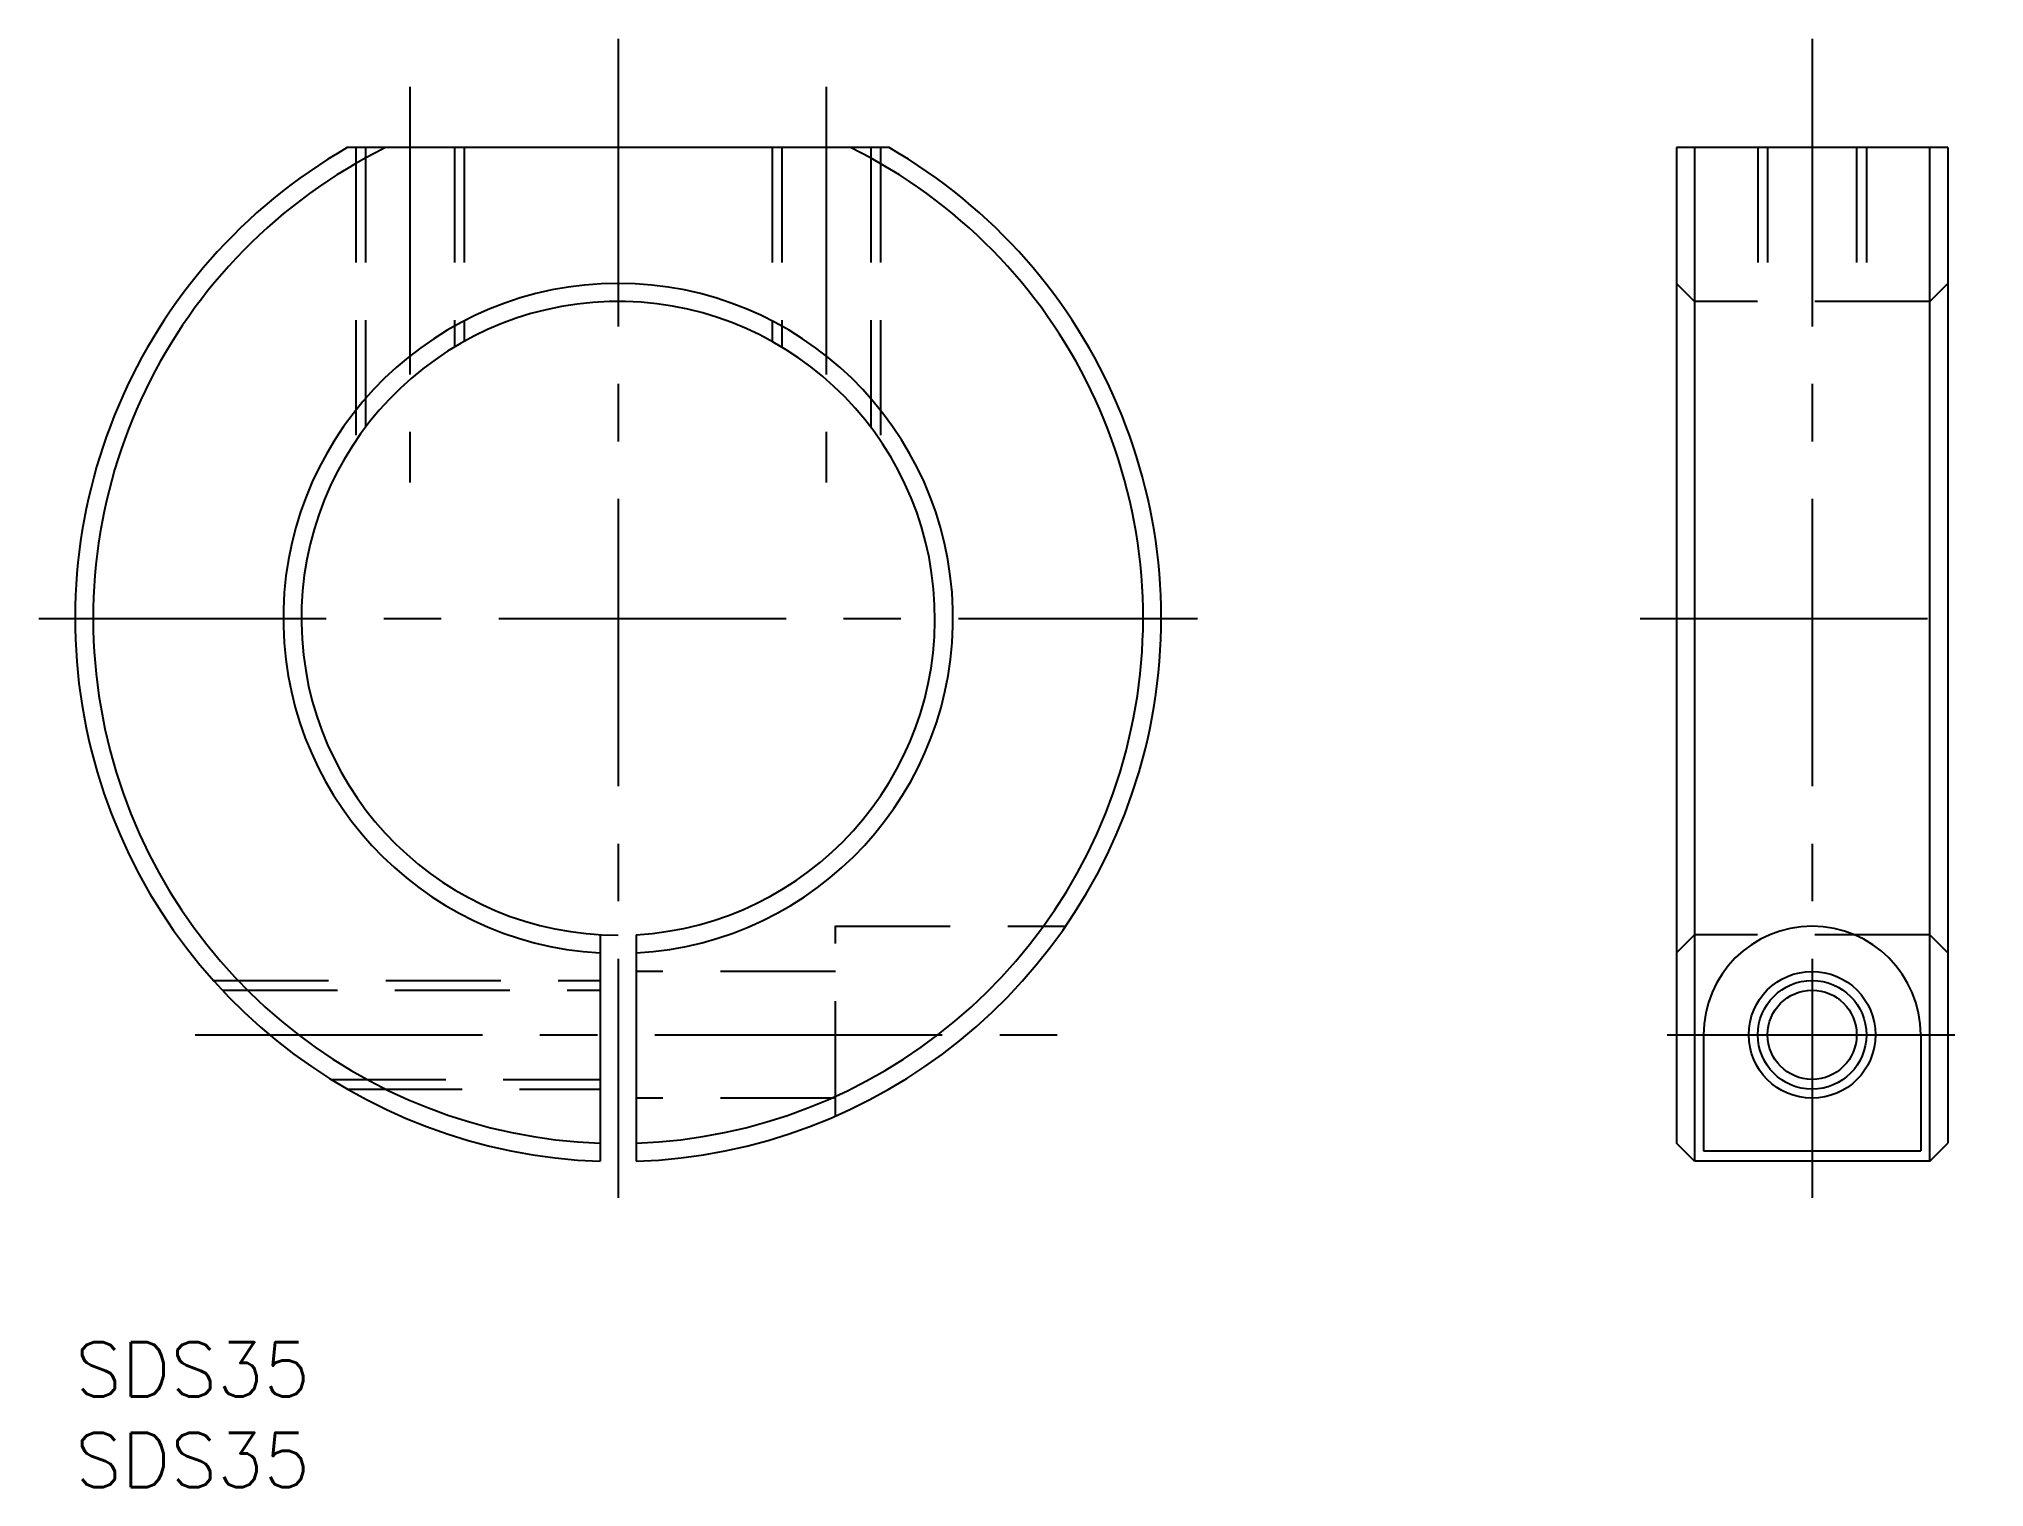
# Model space of a CAD drawing. Extents: x -2 to 105, y -8 to 72.
import ezdxf

# ---------------------------------------------------------------- set-up
doc = ezdxf.new("R2010")
doc.units = 0
doc.header["$LTSCALE"] = 0.5
doc.linetypes.add('CENTER', pattern=[50.8, 31.75, -6.35, 6.35, -6.35])
doc.linetypes.add('DASHED', pattern=[19.05, 12.7, -6.35])
for name, color, linetype in [('MSM_CENTER', 1, 'CENTER'), ('MSM_CONTINUOUS', 7, 'CONTINUOUS'), ('MSM_DASHED', 4, 'DASHED'), ('MSM_NARROW', 5, 'CONTINUOUS'), ('MSM_PART_NUMBER', 7, 'CONTINUOUS')]:
    doc.layers.add(name, color=color, linetype=linetype)
doc.styles.get("Standard").update_dxf_attribs({"font": 'txt.shx', "height": 3, "bigfont": 'bigfont.shx'})

# ---------------------------------------------------------------- blocks, each defined once
blk = doc.blocks.new('*U24')
at = {"layer": 'MSM_PART_NUMBER'}
blk.add_text('SDS35', height=3, dxfattribs=at).set_placement((0, -3))
blk = doc.blocks.new('*U25')
at = {"layer": 'MSM_PART_NUMBER'}
blk.add_text('SDS35', height=3, dxfattribs=at).set_placement((0, -8))

msp = doc.modelspace()

# ---------------------------------------------------------------- linework, layer by layer
at = {"layer": 'MSM_CENTER'}
for p, q in [((30, 71.98), (30, 7.98)), ((95.96, 71.98), (95.96, 7.98)), ((18.5, 69.33), (18.5, 47.48)), ((41.5, 69.33), (41.5, 47.48)), ((-2, 39.98), (62, 39.98)), ((86.46, 39.98), (105.46, 39.98)), ((6.63, 16.98), (56.18, 16.98)), ((87.96, 16.98), (103.96, 16.98))]:
    msp.add_line(p, q, dxfattribs=at)
at = {"layer": 'MSM_CONTINUOUS'}
for p, q in [((44.97, 65.98), (15.03, 65.98)), ((88.46, 65.98), (88.46, 11)), ((103.46, 65.98), (88.46, 65.98)), ((89.46, 65.98), (89.46, 10)), ((102.46, 10), (102.46, 65.98)), ((103.46, 65.98), (103.46, 11)), ((29, 22.51), (29, 10)), ((31, 22.51), (31, 10)), ((89.96, 16.98), (89.96, 10.57)), ((101.96, 16.98), (101.96, 10.57)), ((89.46, 10), (88.46, 11)), ((102.46, 10), (103.46, 11)), ((102.46, 10), (89.46, 10)), ((89.96, 10.57), (101.96, 10.57))]:
    msp.add_line(p, q, dxfattribs=at)
for radius in [3.5, 2.46]:
    msp.add_circle((95.96, 16.98), radius, dxfattribs=at)
for centre, radius, start, end in [((30, 39.98), 30, 119.9264, 268.0898), ((30, 39.98), 29, 116.2916, 268.0239), ((30, 39.98), 30, 271.9102, 60.0736), ((30, 39.98), 29, 271.9761, 63.7084), ((30, 39.98), 18.5, 273.0986, 266.9014), ((30, 39.98), 17.5, 273.2758, 270), ((95.96, 16.98), 6, 0, 180)]:
    msp.add_arc(centre, radius, start, end, dxfattribs=at)
at = {"layer": 'MSM_DASHED'}
for p, q in [((15.5, 65.98), (15.5, 49.78)), ((16.04, 65.98), (16.04, 50.54)), ((20.96, 65.98), (20.96, 54.97)), ((21.5, 65.98), (21.5, 55.28)), ((38.5, 65.98), (38.5, 55.28)), ((39.04, 65.98), (39.04, 54.97)), ((43.96, 65.98), (43.96, 50.54)), ((44.5, 65.98), (44.5, 49.78)), ((92.96, 65.98), (92.96, 57.48)), ((93.5, 65.98), (93.5, 57.48)), ((98.42, 65.98), (98.42, 57.48)), ((98.96, 65.98), (98.96, 57.48)), ((89.46, 57.48), (88.46, 58.48)), ((102.46, 57.48), (103.46, 58.48)), ((102.46, 57.48), (89.46, 57.48)), ((42, 12.49), (42, 22.99)), ((42, 22.98), (54.72, 22.98)), ((89.46, 22.51), (88.46, 21.51)), ((102.46, 22.51), (89.46, 22.51)), ((102.46, 22.51), (103.46, 21.51)), ((42, 20.48), (31, 20.48)), ((7.64, 19.98), (29, 19.98)), ((8.14, 19.44), (29, 19.44)), ((14.13, 14.52), (29, 14.52)), ((15.03, 13.98), (29, 13.98)), ((42, 13.48), (31, 13.48))]:
    msp.add_line(p, q, dxfattribs=at)
at = {"layer": 'MSM_NARROW'}
msp.add_circle((95.96, 16.98), 3, dxfattribs=at)

# ---------------------------------------------------------------- block references
at = {"layer": 'MSM_CONTINUOUS'}
for name in ['*U24', '*U25']:
    msp.add_blockref(name, (0, 0), dxfattribs=at)

doc.saveas('drawing.dxf')
